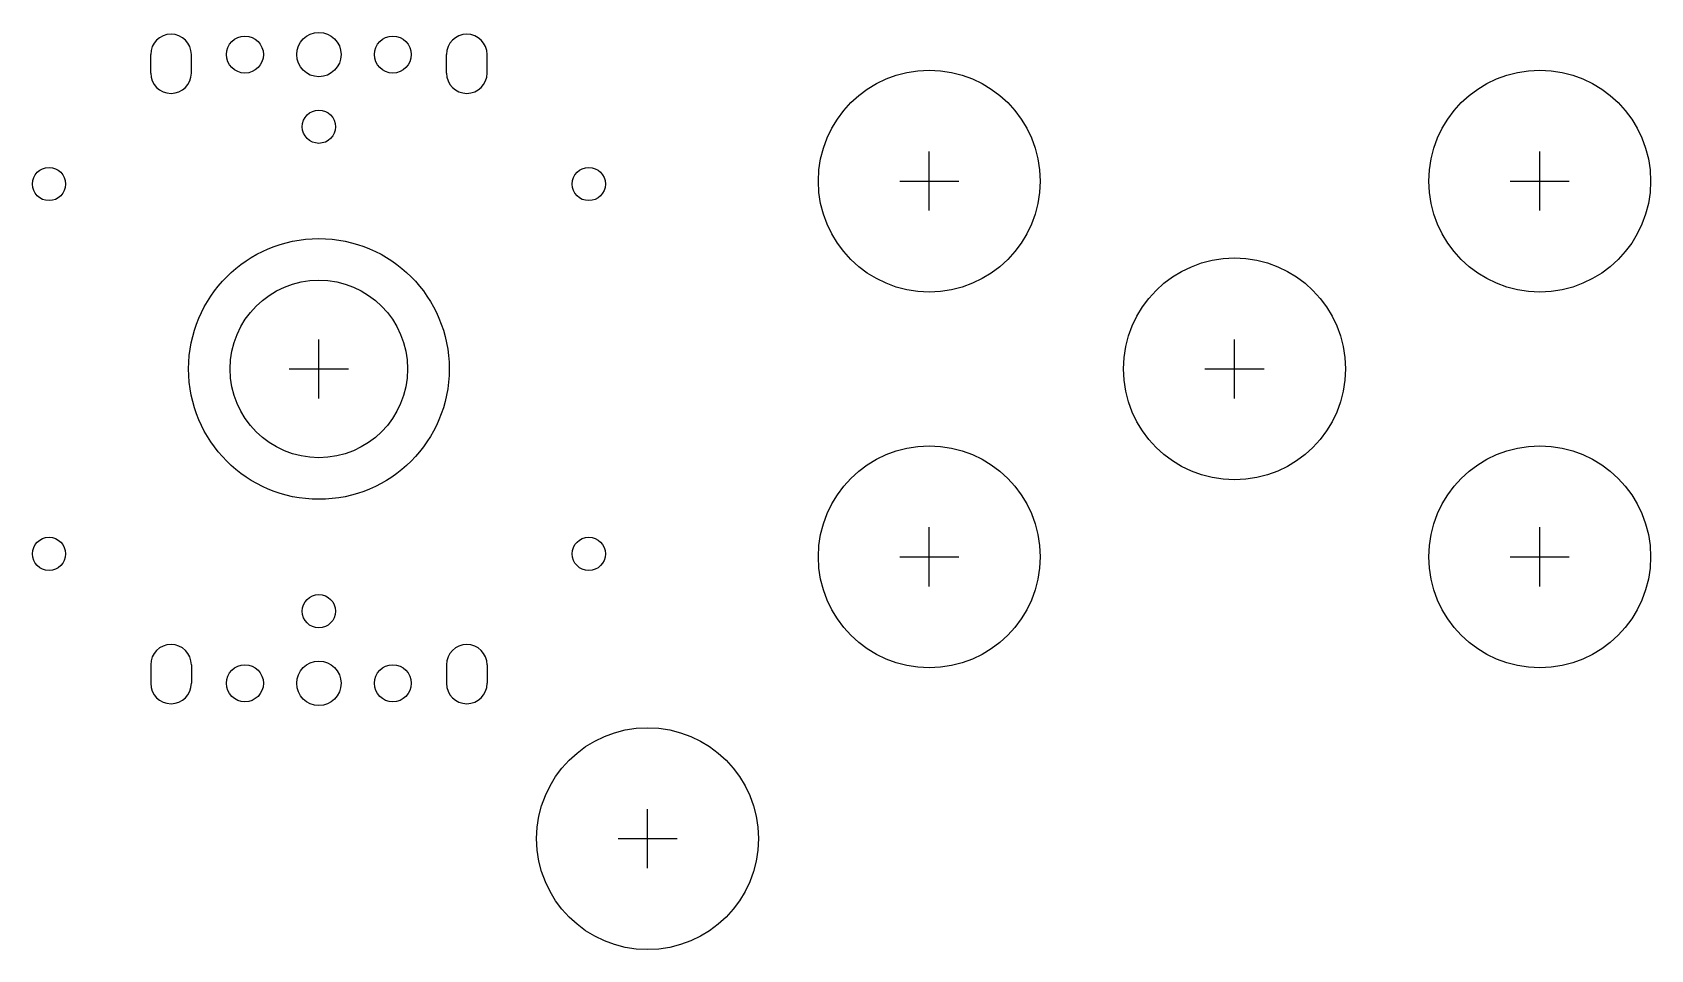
# Model space of a CAD drawing. Header units: millimetres. Extents: x -39 to 180, y -78 to 46.
import ezdxf

# ---------------------------------------------------------------- set-up
doc = ezdxf.new("R2010")
doc.units = ezdxf.units.MM
for name, color, linetype in [('BUTTONS', 1, 'Continuous'), ('GL_PLATE_HOLES', 2, 'Continuous'), ('JOYSTICK_BORE_24', 5, 'Continuous'), ('JOYSTICK_BORE_35.25', 3, 'Continuous'), ('REFERENCE', 8, 'Continuous')]:
    doc.layers.add(name, color=color, linetype=linetype)

msp = doc.modelspace()

# ---------------------------------------------------------------- linework, layer by layer
at = {"layer": 'BUTTONS'}
for centre in [(82.55, 25.4), (165.1, 25.4), (123.825, 0), (82.55, -25.4), (165.1, -25.4), (44.45, -63.5)]:
    msp.add_circle(centre, 15, dxfattribs=at)
at = {"layer": 'GL_PLATE_HOLES'}
for p, q in [((-22.75, 40), (-22.75, 42.5)), ((-17.25, 40), (-17.25, 42.5)), ((17.25, 40), (17.25, 42.5)), ((22.75, 40), (22.75, 42.5)), ((-22.75, -40), (-22.75, -42.5)), ((-17.25, -40), (-17.25, -42.5)), ((17.25, -40), (17.25, -42.5)), ((22.75, -40), (22.75, -42.5))]:
    msp.add_line(p, q, dxfattribs=at)
for centre, radius in [((-10, 42.5), 2.5), ((0, 42.5), 3), ((10, 42.5), 2.5), ((0, 32.75), 2.25), ((-36.5, 25), 2.25), ((36.5, 25), 2.25), ((-36.5, -25), 2.25), ((36.5, -25), 2.25), ((0, -32.75), 2.25), ((-10, -42.5), 2.5), ((0, -42.5), 3), ((10, -42.5), 2.5)]:
    msp.add_circle(centre, radius, dxfattribs=at)
for centre, start, end in [((-20, 42.5), 0, 180), ((20, 42.5), 0, 180), ((-20, 40), 180, 360), ((20, 40), 180, 360), ((-20, -40), 0, 180), ((20, -40), 0, 180), ((-20, -42.5), -180, 0), ((20, -42.5), -180, 0)]:
    msp.add_arc(centre, 2.75, start, end, dxfattribs=at)
at = {"layer": 'JOYSTICK_BORE_24'}
msp.add_circle((0, 0), 12, dxfattribs=at)
at = {"layer": 'JOYSTICK_BORE_35.25'}
msp.add_circle((0, 0), 17.625, dxfattribs=at)
at = {"layer": 'REFERENCE'}
for p, q in [((82.55, 21.4), (82.55, 29.4)), ((165.1, 21.4), (165.1, 29.4)), ((78.55, 25.4), (86.55, 25.4)), ((161.1, 25.4), (169.1, 25.4)), ((0, -4), (0, 4)), ((123.825, -4), (123.825, 4)), ((-4, 0), (4, 0)), ((119.825, 0), (127.825, 0)), ((82.55, -29.4), (82.55, -21.4)), ((165.1, -29.4), (165.1, -21.4)), ((78.55, -25.4), (86.55, -25.4)), ((161.1, -25.4), (169.1, -25.4)), ((44.45, -67.5), (44.45, -59.5)), ((40.45, -63.5), (48.45, -63.5))]:
    msp.add_line(p, q, dxfattribs=at)

doc.saveas('drawing.dxf')
